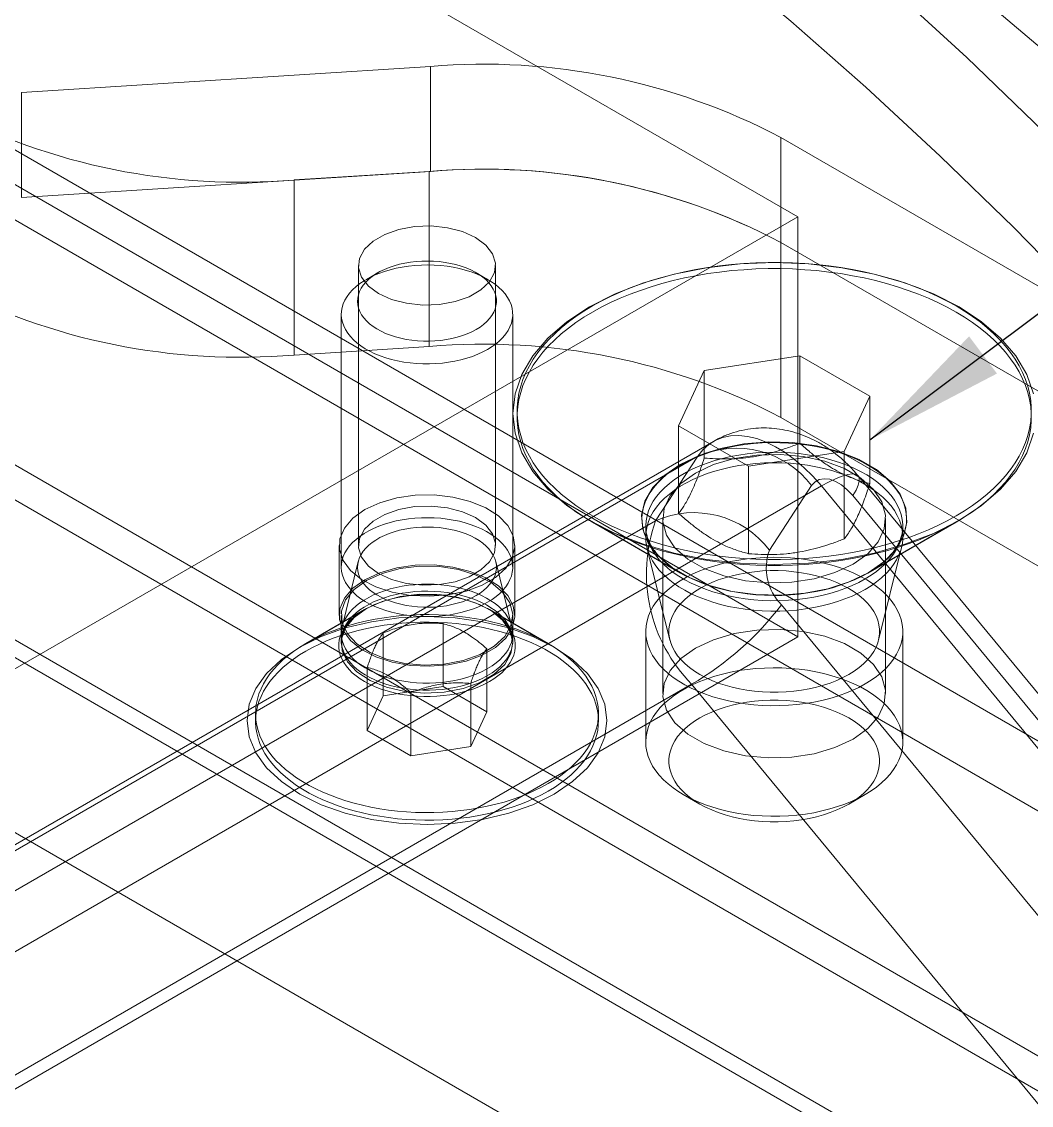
# Model space of a CAD drawing. Header units: millimetres. Extents: x 15 to 415, y 5 to 292.
# Drawn here: x 139.6 to 163.17, y 117.71 to 142.99 of the extents above; entities that cross this region are included whole.
import ezdxf

# ---------------------------------------------------------------- set-up
doc = ezdxf.new("R2010")
doc.units = ezdxf.units.MM
doc.dimstyles.new('SLDDIMSTYLE0', dxfattribs={"dimtxt": 0.18, "dimasz": 3.302, "dimexe": 0, "dimexo": 0.0625, "dimgap": 0, "dimtad": 0, "dimtih": 1, "dimtoh": 1, "dimdec": 0, "dimrnd": 1e-09, "dimzin": 0, "dimdsep": 46, "dimtxsty": 'Standard', "dimsah": 1, "dimcen": 0.09, "dimadec": 0, "dimazin": 0, "dimtfac": 3.302, "dimtdec": 0, "dimtofl": 0, "dimtmove": 0, "dimatfit": 3, "dimfxl": 1, "dimfrac": 2, "dimtolj": 1, "dimtzin": 0, "dimarcsym": 0})

msp = doc.modelspace()

# ---------------------------------------------------------------- linework, layer by layer
at = {"color": 7, "linetype": 'Continuous', "lineweight": 15}
for p, q in [((157.715, 138.434), (128.016, 155.578)), ((189.693, 110.983), (114.74, 154.253)), ((116.62, 153.168), (187.87, 112.036)), ((189.693, 109.35), (114.74, 152.62)), ((115.447, 146.497), (176.315, 111.359)), ((157.715, 128.635), (128.016, 145.78)), ((181.208, 107.717), (116.154, 145.272)), ((160.076, 116.241), (115.529, 141.958)), ((181.208, 104.451), (116.154, 142.006)), ((149.143, 141.942), (139.604, 141.33)), ((149.143, 141.942), (149.143, 139.492)), ((139.604, 138.88), (139.604, 141.33)), ((168.328, 133.93), (157.318, 140.286)), ((157.318, 137.836), (157.318, 140.286)), ((149.143, 139.492), (139.604, 138.88)), ((149.114, 139.494), (145.962, 139.292)), ((145.962, 135.209), (145.962, 139.292)), ((149.114, 139.494), (149.115, 139.49)), ((149.114, 135.411), (149.114, 139.494)), ((149.115, 135.407), (149.115, 139.49)), ((125.895, 120.064), (157.715, 138.434)), ((157.715, 138.434), (157.715, 128.635)), ((160.076, 112.159), (115.529, 137.875)), ((168.328, 131.481), (157.318, 137.836)), ((157.318, 133.754), (157.318, 137.836)), ((147.463, 137.297), (147.463, 130.765)), ((150.663, 130.765), (150.663, 137.297)), ((147.916, 137.128), (147.648, 136.973)), ((150.477, 136.973), (150.209, 137.128)), ((147.063, 136.157), (147.063, 130.261)), ((151.063, 130.261), (151.063, 136.157)), ((149.114, 135.411), (145.962, 135.209)), ((149.114, 135.411), (149.115, 135.407)), ((155.533, 134.847), (157.764, 135.192)), ((157.764, 135.192), (159.397, 134.249)), ((157.764, 133.151), (157.764, 135.192)), ((154.935, 133.559), (155.533, 134.847)), ((155.533, 132.806), (155.533, 134.847)), ((159.397, 134.249), (158.799, 132.962)), ((159.397, 132.208), (159.397, 134.249)), ((151.166, 133.904), (151.166, 133.761)), ((157.318, 133.754), (168.328, 127.398)), ((154.935, 131.518), (154.935, 133.559)), ((156.568, 132.617), (154.935, 133.559)), ((155.745, 133.193), (132.127, 119.559)), ((155.385, 132.847), (131.767, 119.213)), ((155.385, 132.847), (154.398, 131.34)), ((158.799, 132.962), (156.568, 132.617)), ((158.799, 130.92), (158.799, 132.962)), ((156.568, 130.575), (156.568, 132.617)), ((170.41, 118.727), (159.127, 132.388)), ((158.265, 132.154), (134.647, 118.52)), ((157.052, 130.656), (158.039, 132.162)), ((169.548, 118.492), (158.265, 132.154)), ((158.999, 131.931), (170.282, 118.27)), ((154.398, 131.34), (130.781, 117.706)), ((152.852, 131.353), (154.974, 130.128)), ((152.923, 131.312), (154.982, 130.123)), ((154.166, 131.21), (154.166, 130.965)), ((154.566, 131.393), (154.566, 127.31)), ((159.35, 130.123), (161.409, 131.312)), ((159.358, 130.128), (161.48, 131.353)), ((159.766, 127.31), (159.766, 131.393)), ((160.166, 130.965), (160.166, 131.21)), ((147.013, 130.765), (147.013, 129.132)), ((151.113, 129.132), (151.113, 130.765)), ((154.196, 130.719), (154.732, 128.559)), ((159.6, 128.559), (160.136, 130.719)), ((147.458, 130.393), (147.083, 128.872)), ((151.043, 128.872), (150.668, 130.393)), ((147.648, 129.295), (146.093, 128.396)), ((147.607, 129.271), (146.234, 128.478)), ((152.033, 128.396), (150.477, 129.295)), ((151.892, 128.478), (150.519, 129.271)), ((168.615, 115.724), (157.332, 129.385)), ((147.063, 129.132), (147.063, 128.478)), ((149.437, 128.943), (149.437, 127.473)), ((151.063, 128.478), (151.063, 129.132)), ((147.063, 128.709), (147.063, 128.546)), ((148.042, 128.727), (148.042, 127.257)), ((151.063, 128.546), (151.063, 128.709)), ((154.166, 128.76), (154.166, 126.181)), ((160.166, 126.181), (160.166, 128.76)), ((125.895, 110.266), (157.715, 128.635)), ((150.457, 128.353), (150.457, 126.884)), ((147.669, 127.922), (147.669, 126.452)), ((155.238, 127.53), (131.62, 113.896)), ((149.437, 127.473), (148.042, 127.257)), ((150.457, 126.884), (149.437, 127.473)), ((150.084, 127.549), (150.084, 126.079)), ((155.238, 127.53), (166.521, 113.868)), ((148.042, 127.257), (147.669, 126.452)), ((148.689, 127.333), (148.689, 125.863)), ((145.063, 126.845), (145.063, 126.668)), ((150.084, 126.079), (150.457, 126.884)), ((153.063, 126.668), (153.063, 126.845)), ((147.669, 126.452), (148.689, 125.863)), ((148.689, 125.863), (150.084, 126.079)), ((155.044, 124.956), (155.427, 124.735)), ((158.905, 124.735), (159.288, 124.956))]:
    msp.add_line(p, q, dxfattribs=at)
at = {"color": 7, "linetype": 'Continuous', "lineweight": 15, "flags": 128}
for points in [[(163.45, 140.424), (161.662, 142.146), (159.854, 143.806), (158.027, 145.401), (156.185, 146.93), (154.33, 148.389), (152.463, 149.777), (150.589, 151.093), (148.708, 152.335), (146.824, 153.501), (144.938, 154.589), (143.054, 155.599), (141.173, 156.529), (139.298, 157.377), (137.432, 158.143), (135.577, 158.826), (133.735, 159.425), (131.908, 159.939), (130.1, 160.367), (128.312, 160.709), (126.546, 160.964), (124.805, 161.132)], [(164.447, 136.457), (162.754, 138.183), (161.04, 139.85), (159.304, 141.456), (157.551, 142.999), (155.782, 144.476), (154, 145.886), (152.207, 147.227), (150.406, 148.496), (148.598, 149.693), (146.787, 150.815), (144.975, 151.861), (143.164, 152.83), (141.356, 153.72), (139.555, 154.531), (137.762, 155.26), (135.98, 155.908), (134.211, 156.473), (132.458, 156.955), (130.722, 157.352), (129.008, 157.665), (127.315, 157.892), (125.648, 158.034)], [(125.181, 155.901), (126.621, 156.222), (128.097, 156.459), (129.608, 156.611), (131.152, 156.677), (132.726, 156.657), (134.328, 156.551), (135.956, 156.36), (137.607, 156.084), (139.279, 155.722), (140.97, 155.277), (142.677, 154.747), (144.398, 154.135), (146.13, 153.441), (147.871, 152.665), (149.618, 151.81), (151.369, 150.876), (153.121, 149.864), (154.872, 148.777), (156.619, 147.615), (158.36, 146.381), (160.092, 145.075), (161.812, 143.701), (163.52, 142.259)], [(147.932, 136.644), (147.694, 136.819), (147.535, 137.022), (147.466, 137.241), (147.489, 137.464), (147.604, 137.676), (147.803, 137.867), (148.076, 138.024), (148.406, 138.139), (148.775, 138.206), (149.16, 138.219), (149.539, 138.179), (149.891, 138.087), (150.194, 137.95), (150.432, 137.775), (150.59, 137.572), (150.66, 137.353), (150.637, 137.131), (150.522, 136.918), (150.322, 136.727), (150.05, 136.57), (149.72, 136.455), (149.351, 136.389), (148.966, 136.375), (148.587, 136.415), (148.235, 136.507), (147.932, 136.644)], [(150.477, 135.341), (150.366, 135.281), (150.248, 135.227), (150.122, 135.178), (149.991, 135.134), (149.854, 135.097), (149.713, 135.065), (149.568, 135.04), (149.421, 135.021), (149.271, 135.009), (149.12, 135.003), (148.968, 135.004), (148.818, 135.011), (148.668, 135.025), (148.521, 135.046), (148.377, 135.073), (148.237, 135.106), (148.101, 135.145), (147.972, 135.19), (147.848, 135.24), (147.731, 135.296), (147.622, 135.356), (147.521, 135.421), (147.429, 135.491), (147.347, 135.564), (147.274, 135.641), (147.212, 135.72), (147.16, 135.802), (147.119, 135.887), (147.089, 135.972), (147.07, 136.059), (147.063, 136.146), (147.067, 136.234), (147.083, 136.32), (147.11, 136.406), (147.148, 136.491), (147.198, 136.574), (147.257, 136.654), (147.328, 136.731), (147.408, 136.805), (147.498, 136.876), (147.596, 136.942), (147.703, 137.004), (147.818, 137.061), (147.94, 137.113), (148.068, 137.159), (148.202, 137.199), (148.341, 137.234), (148.485, 137.262), (148.631, 137.284), (148.78, 137.3), (148.931, 137.309), (149.082, 137.312), (149.233, 137.308), (149.383, 137.297), (149.532, 137.28), (149.677, 137.256), (149.82, 137.226), (149.957, 137.19), (150.09, 137.148), (150.217, 137.1), (150.337, 137.047), (150.45, 136.989), (150.555, 136.926), (150.652, 136.859), (150.739, 136.787), (150.817, 136.712), (150.884, 136.634), (150.942, 136.553), (150.988, 136.47), (151.024, 136.385), (151.048, 136.299), (151.061, 136.212), (151.062, 136.124), (151.052, 136.037), (151.031, 135.951), (150.998, 135.865), (150.954, 135.782), (150.9, 135.7), (150.835, 135.621), (150.759, 135.545), (150.674, 135.473), (150.58, 135.405), (150.477, 135.341)], [(150.209, 135.805), (150.109, 135.752), (150.002, 135.704), (149.888, 135.661), (149.768, 135.624), (149.644, 135.593), (149.515, 135.568), (149.383, 135.549), (149.249, 135.537), (149.114, 135.531), (148.978, 135.532), (148.843, 135.539), (148.709, 135.553), (148.578, 135.573), (148.45, 135.6), (148.327, 135.633), (148.209, 135.671), (148.096, 135.715), (147.991, 135.764), (147.893, 135.819), (147.803, 135.878), (147.722, 135.94), (147.651, 136.007), (147.589, 136.077), (147.538, 136.149), (147.497, 136.224), (147.467, 136.301), (147.449, 136.378), (147.442, 136.457), (147.446, 136.535), (147.462, 136.613), (147.489, 136.69), (147.526, 136.765), (147.575, 136.838), (147.634, 136.909), (147.703, 136.976), (147.782, 137.04), (147.87, 137.1), (147.966, 137.155), (148.069, 137.206), (148.18, 137.251), (148.297, 137.291), (148.419, 137.325), (148.546, 137.353), (148.676, 137.375), (148.809, 137.391), (148.944, 137.4), (149.08, 137.402), (149.215, 137.398), (149.35, 137.388), (149.483, 137.37), (149.612, 137.347), (149.738, 137.317), (149.859, 137.282), (149.974, 137.241), (150.083, 137.194), (150.185, 137.142), (150.279, 137.085), (150.364, 137.024), (150.441, 136.96), (150.507, 136.891), (150.564, 136.82), (150.61, 136.746), (150.645, 136.671), (150.669, 136.593), (150.682, 136.515), (150.683, 136.437), (150.673, 136.359), (150.652, 136.282), (150.62, 136.205), (150.576, 136.131), (150.522, 136.059), (150.458, 135.99), (150.384, 135.924), (150.301, 135.862), (150.209, 135.805)], [(161.409, 131.455), (161.606, 131.574), (161.793, 131.699), (161.969, 131.829), (162.135, 131.963), (162.289, 132.102), (162.432, 132.244), (162.563, 132.391), (162.682, 132.541), (162.788, 132.694), (162.881, 132.85), (162.962, 133.008), (163.029, 133.168), (163.083, 133.33), (163.124, 133.493), (163.151, 133.657), (163.164, 133.822), (163.164, 133.987), (163.151, 134.151), (163.124, 134.316), (163.083, 134.479), (163.029, 134.641), (162.962, 134.801), (162.881, 134.959), (162.788, 135.115), (162.682, 135.268), (162.563, 135.418), (162.432, 135.564), (162.289, 135.707), (162.135, 135.846), (161.969, 135.98), (161.793, 136.11), (161.606, 136.234), (161.409, 136.354), (161.202, 136.467), (160.986, 136.575), (160.762, 136.677), (160.529, 136.773), (160.289, 136.862), (160.042, 136.944), (159.788, 137.02), (159.528, 137.088), (159.263, 137.15), (158.993, 137.204), (158.719, 137.25), (158.441, 137.289), (158.161, 137.32), (157.878, 137.344), (157.594, 137.359), (157.309, 137.367), (157.023, 137.367), (156.738, 137.359), (156.454, 137.344), (156.171, 137.32), (155.891, 137.289), (155.613, 137.25), (155.339, 137.204), (155.069, 137.15), (154.804, 137.088), (154.544, 137.02), (154.291, 136.944), (154.043, 136.862), (153.803, 136.773), (153.57, 136.677), (153.346, 136.575), (153.13, 136.467), (152.923, 136.354), (152.726, 136.234), (152.539, 136.11), (152.363, 135.98), (152.197, 135.846), (152.043, 135.707), (151.9, 135.564), (151.769, 135.418), (151.651, 135.268), (151.544, 135.115), (151.451, 134.959), (151.371, 134.801), (151.303, 134.641), (151.249, 134.479), (151.209, 134.316), (151.181, 134.151), (151.168, 133.987), (151.168, 133.822), (151.181, 133.657), (151.209, 133.493), (151.249, 133.33), (151.303, 133.168), (151.371, 133.008), (151.451, 132.85), (151.544, 132.694), (151.651, 132.541), (151.769, 132.391), (151.9, 132.244), (152.043, 132.102), (152.197, 131.963), (152.363, 131.829), (152.539, 131.699), (152.726, 131.574), (152.923, 131.455), (153.13, 131.341), (153.346, 131.233), (153.57, 131.131), (153.803, 131.036), (154.043, 130.947), (154.291, 130.864), (154.544, 130.789), (154.804, 130.72), (155.069, 130.659), (155.339, 130.605), (155.613, 130.559), (155.891, 130.52), (156.171, 130.489), (156.454, 130.465), (156.738, 130.449), (157.023, 130.442), (157.309, 130.442), (157.594, 130.449), (157.878, 130.465), (158.161, 130.489), (158.441, 130.52), (158.719, 130.559), (158.993, 130.605), (159.263, 130.659), (159.528, 130.72), (159.788, 130.789), (160.042, 130.864), (160.289, 130.947), (160.529, 131.036), (160.762, 131.131), (160.986, 131.233), (161.202, 131.341), (161.409, 131.455)], [(152.853, 136.333), (153.453, 136.636), (154.116, 136.892), (154.832, 137.096), (155.587, 137.244), (156.37, 137.334), (157.166, 137.364), (157.962, 137.334), (158.745, 137.244), (159.5, 137.096), (160.216, 136.892), (160.88, 136.636), (161.479, 136.333), (162.006, 135.986), (162.449, 135.603), (162.802, 135.19), (163.058, 134.754), (163.214, 134.302)], [(161.409, 131.312), (161.606, 131.431), (161.793, 131.555), (161.969, 131.685), (162.135, 131.819), (162.289, 131.958), (162.432, 132.101), (162.563, 132.247), (162.682, 132.397), (162.788, 132.55), (162.881, 132.706), (162.962, 132.864), (163.029, 133.025), (163.083, 133.186), (163.124, 133.35), (163.151, 133.514), (163.164, 133.678), (163.164, 133.843), (163.151, 134.008), (163.124, 134.172), (163.083, 134.335), (163.029, 134.497), (162.962, 134.657), (162.881, 134.815), (162.788, 134.971), (162.682, 135.124), (162.563, 135.274), (162.432, 135.421), (162.289, 135.564), (162.135, 135.702), (161.969, 135.837), (161.793, 135.966), (161.606, 136.091), (161.409, 136.21), (161.202, 136.324), (160.986, 136.432), (160.762, 136.534), (160.529, 136.629), (160.289, 136.718), (160.042, 136.801), (159.788, 136.876), (159.528, 136.945), (159.263, 137.006), (158.993, 137.06), (158.719, 137.107), (158.441, 137.145), (158.161, 137.177), (157.878, 137.2), (157.594, 137.216), (157.309, 137.224), (157.023, 137.224), (156.738, 137.216), (156.454, 137.2), (156.171, 137.177), (155.891, 137.145), (155.613, 137.107), (155.339, 137.06), (155.069, 137.006), (154.804, 136.945), (154.544, 136.876), (154.291, 136.801), (154.043, 136.718), (153.803, 136.629), (153.57, 136.534), (153.346, 136.432), (153.13, 136.324), (152.923, 136.21), (152.726, 136.091), (152.539, 135.966), (152.363, 135.837), (152.197, 135.702), (152.043, 135.564), (151.9, 135.421), (151.769, 135.274), (151.651, 135.124), (151.544, 134.971), (151.451, 134.815), (151.371, 134.657), (151.303, 134.497), (151.249, 134.335), (151.209, 134.172), (151.181, 134.008), (151.168, 133.843), (151.168, 133.678), (151.181, 133.514), (151.209, 133.35), (151.249, 133.186), (151.303, 133.025), (151.371, 132.864), (151.451, 132.706), (151.544, 132.55), (151.651, 132.397), (151.769, 132.247), (151.9, 132.101), (152.043, 131.958), (152.197, 131.819), (152.363, 131.685), (152.539, 131.555), (152.726, 131.431), (152.923, 131.312), (153.13, 131.198), (153.346, 131.09), (153.57, 130.988), (153.803, 130.892), (154.043, 130.803), (154.291, 130.721), (154.544, 130.645), (154.804, 130.577), (155.069, 130.515), (155.339, 130.462), (155.613, 130.415), (155.891, 130.376), (156.171, 130.345), (156.454, 130.322), (156.738, 130.306), (157.023, 130.298), (157.309, 130.298), (157.594, 130.306), (157.878, 130.322), (158.161, 130.345), (158.441, 130.376), (158.719, 130.415), (158.993, 130.462), (159.263, 130.515), (159.528, 130.577), (159.788, 130.645), (160.042, 130.721), (160.289, 130.803), (160.529, 130.892), (160.762, 130.988), (160.986, 131.09), (161.202, 131.198), (161.409, 131.312)], [(163.214, 133.383), (163.058, 132.931), (162.802, 132.495), (162.449, 132.082), (162.006, 131.699), (161.479, 131.352), (160.88, 131.049), (160.216, 130.793), (159.5, 130.589), (158.745, 130.441), (157.962, 130.351), (157.166, 130.321), (156.37, 130.351), (155.587, 130.441), (154.832, 130.589), (154.116, 130.793), (153.453, 131.049), (152.853, 131.352), (152.327, 131.699), (151.883, 132.082), (151.53, 132.495), (151.274, 132.931), (151.118, 133.383), (151.066, 133.842), (151.118, 134.302), (151.274, 134.754), (151.53, 135.19), (151.883, 135.603), (152.327, 135.986), (152.853, 136.333)], [(158.265, 132.154), (158.065, 132.381), (157.856, 132.588), (157.64, 132.773), (157.42, 132.935), (157.198, 133.071), (156.977, 133.18), (156.758, 133.26), (156.545, 133.312), (156.34, 133.333), (156.144, 133.325), (155.96, 133.286), (155.791, 133.219), (155.637, 133.122), (155.502, 132.998), (155.385, 132.847)], [(154.974, 132.658), (154.609, 132.404), (154.33, 132.116), (154.148, 131.803), (154.069, 131.475), (154.096, 131.146), (154.227, 130.824), (154.458, 130.522), (154.781, 130.25), (155.186, 130.016), (155.658, 129.829), (156.181, 129.696), (156.738, 129.62), (157.309, 129.605), (157.876, 129.651), (158.418, 129.756), (158.918, 129.916), (159.358, 130.127), (159.724, 130.381), (160.002, 130.67), (160.184, 130.983), (160.263, 131.31), (160.236, 131.64), (160.105, 131.962), (159.874, 132.264), (159.551, 132.536), (159.147, 132.77), (158.675, 132.956), (158.151, 133.09), (157.594, 133.165), (157.023, 133.181), (156.456, 133.135), (155.914, 133.03), (155.414, 132.869), (154.974, 132.658)], [(159.35, 130.122), (159.489, 130.209), (159.618, 130.3), (159.737, 130.396), (159.844, 130.496), (159.94, 130.6), (160.024, 130.708), (160.095, 130.818), (160.153, 130.931), (160.198, 131.046), (160.23, 131.162), (160.249, 131.28), (160.254, 131.398), (160.245, 131.515), (160.224, 131.633), (160.188, 131.749), (160.14, 131.863), (160.078, 131.976), (160.004, 132.085), (159.917, 132.192), (159.819, 132.295), (159.708, 132.395), (159.587, 132.489), (159.455, 132.579), (159.313, 132.664), (159.162, 132.743), (159.002, 132.816), (158.834, 132.883), (158.658, 132.944), (158.476, 132.997), (158.289, 133.044), (158.096, 133.083), (157.899, 133.115), (157.699, 133.139), (157.497, 133.155), (157.294, 133.164), (157.09, 133.165), (156.886, 133.158), (156.683, 133.144), (156.483, 133.121), (156.285, 133.091), (156.091, 133.054), (155.902, 133.009), (155.719, 132.958), (155.542, 132.899), (155.372, 132.834), (155.21, 132.762), (155.056, 132.684), (154.912, 132.601), (154.777, 132.512), (154.653, 132.419), (154.54, 132.321), (154.438, 132.218), (154.349, 132.112), (154.271, 132.003), (154.207, 131.892), (154.155, 131.778), (154.116, 131.662), (154.091, 131.545), (154.079, 131.427), (154.081, 131.309), (154.096, 131.192), (154.125, 131.075), (154.167, 130.96), (154.222, 130.846), (154.289, 130.735), (154.37, 130.627), (154.463, 130.522), (154.567, 130.42), (154.683, 130.323), (154.81, 130.231), (154.947, 130.143), (155.094, 130.062), (155.249, 129.985), (155.414, 129.915), (155.585, 129.852), (155.764, 129.795), (155.949, 129.745), (156.139, 129.702), (156.334, 129.666), (156.532, 129.638), (156.734, 129.618), (156.937, 129.605), (157.141, 129.6), (157.345, 129.603), (157.548, 129.614), (157.75, 129.632), (157.949, 129.659), (158.145, 129.692), (158.336, 129.733), (158.522, 129.781), (158.703, 129.837), (158.876, 129.899), (159.042, 129.967), (159.2, 130.042), (159.35, 130.122)], [(159.287, 129.985), (159.426, 130.071), (159.554, 130.161), (159.671, 130.257), (159.777, 130.356), (159.871, 130.46), (159.952, 130.567), (160.021, 130.677), (160.077, 130.79), (160.119, 130.904), (160.148, 131.02), (160.163, 131.137), (160.165, 131.254), (160.153, 131.37), (160.128, 131.486), (160.088, 131.601), (160.036, 131.714), (159.97, 131.825), (159.892, 131.933), (159.801, 132.037), (159.699, 132.138), (159.584, 132.235), (159.459, 132.327), (159.323, 132.413), (159.177, 132.495), (159.022, 132.57), (158.859, 132.639), (158.688, 132.702), (158.51, 132.758), (158.326, 132.807), (158.136, 132.848), (157.943, 132.883), (157.745, 132.909), (157.545, 132.928), (157.343, 132.939), (157.141, 132.942), (156.938, 132.937), (156.737, 132.924), (156.537, 132.903), (156.341, 132.875), (156.148, 132.839), (155.96, 132.795), (155.777, 132.745), (155.601, 132.687), (155.432, 132.623), (155.27, 132.552), (155.118, 132.475), (154.974, 132.392), (154.841, 132.304), (154.718, 132.211), (154.607, 132.113), (154.507, 132.012), (154.419, 131.906), (154.344, 131.797), (154.282, 131.686), (154.233, 131.573), (154.197, 131.458), (154.175, 131.341), (154.166, 131.224), (154.171, 131.107), (154.19, 130.991), (154.222, 130.875), (154.268, 130.761), (154.327, 130.65), (154.399, 130.54), (154.484, 130.434), (154.581, 130.331), (154.689, 130.232), (154.809, 130.138), (154.94, 130.049), (155.081, 129.965), (155.231, 129.886), (155.39, 129.814), (155.558, 129.748), (155.732, 129.688), (155.914, 129.636), (156.1, 129.591), (156.292, 129.553), (156.488, 129.523), (156.687, 129.5), (156.888, 129.485), (157.09, 129.478), (157.293, 129.479), (157.495, 129.488), (157.695, 129.505), (157.893, 129.53), (158.088, 129.562), (158.279, 129.601), (158.464, 129.648), (158.644, 129.703), (158.817, 129.764), (158.982, 129.831), (159.139, 129.905), (159.287, 129.985)], [(155.328, 132.454), (154.986, 132.21), (154.739, 131.931), (154.598, 131.628), (154.57, 131.314), (154.655, 131.004), (154.849, 130.711), (155.146, 130.448), (155.53, 130.226), (155.986, 130.055), (156.493, 129.943), (157.03, 129.894), (157.573, 129.91), (158.098, 129.992), (158.582, 130.134), (159.005, 130.332), (159.347, 130.575), (159.593, 130.855), (159.734, 131.158), (159.763, 131.471), (159.677, 131.781), (159.483, 132.074), (159.187, 132.337), (158.802, 132.559), (158.346, 132.73), (157.839, 132.843), (157.302, 132.892), (156.759, 132.875), (156.234, 132.794), (155.75, 132.652), (155.328, 132.454)], [(159.287, 129.74), (159.426, 129.826), (159.554, 129.916), (159.671, 130.012), (159.777, 130.112), (159.871, 130.215), (159.952, 130.322), (160.021, 130.432), (160.077, 130.545), (160.119, 130.659), (160.148, 130.775), (160.163, 130.892), (160.165, 131.009), (160.153, 131.125), (160.128, 131.241), (160.088, 131.356), (160.036, 131.469), (159.97, 131.58), (159.892, 131.688), (159.801, 131.792), (159.699, 131.893), (159.584, 131.99), (159.459, 132.082), (159.323, 132.169), (159.177, 132.25), (159.022, 132.325), (158.859, 132.395), (158.688, 132.457), (158.51, 132.513), (158.326, 132.562), (158.136, 132.604), (157.943, 132.638), (157.745, 132.664), (157.545, 132.683), (157.343, 132.694), (157.141, 132.697), (156.938, 132.692), (156.737, 132.679), (156.537, 132.658), (156.341, 132.63), (156.148, 132.594), (155.96, 132.55), (155.777, 132.5), (155.601, 132.442), (155.432, 132.378), (155.27, 132.307), (155.118, 132.23), (154.974, 132.147), (154.841, 132.059), (154.718, 131.966), (154.607, 131.868), (154.507, 131.767), (154.419, 131.661), (154.344, 131.553), (154.282, 131.441), (154.233, 131.328), (154.197, 131.213), (154.175, 131.096), (154.166, 130.979), (154.171, 130.862), (154.19, 130.746), (154.222, 130.63), (154.268, 130.517), (154.327, 130.405), (154.399, 130.295), (154.484, 130.189), (154.581, 130.086), (154.689, 129.987), (154.809, 129.893), (154.94, 129.804), (155.081, 129.72), (155.231, 129.641), (155.39, 129.569), (155.558, 129.503), (155.732, 129.443), (155.914, 129.391), (156.1, 129.346), (156.292, 129.308), (156.488, 129.278), (156.687, 129.255), (156.888, 129.24), (157.09, 129.233), (157.293, 129.234), (157.495, 129.243), (157.695, 129.26), (157.893, 129.285), (158.088, 129.317), (158.279, 129.356), (158.464, 129.404), (158.644, 129.458), (158.817, 129.519), (158.982, 129.586), (159.139, 129.66), (159.287, 129.74)], [(158.039, 132.162), (158.117, 132.249), (158.216, 132.304), (158.332, 132.324), (158.461, 132.31), (158.597, 132.261), (158.736, 132.179), (158.871, 132.068), (158.999, 131.931)], [(158.999, 131.931), (159.075, 132.06), (159.127, 132.172), (159.151, 132.267), (159.149, 132.341), (159.121, 132.395), (159.066, 132.427), (158.985, 132.436), (158.881, 132.423), (158.754, 132.387), (158.608, 132.33), (158.444, 132.252), (158.265, 132.154)], [(147.613, 131.602), (147.336, 131.402), (147.139, 131.173), (147.032, 130.924), (147.02, 130.669), (147.103, 130.417), (147.278, 130.182), (147.537, 129.974), (147.867, 129.804), (148.253, 129.678), (148.677, 129.602), (149.118, 129.582), (149.558, 129.616), (149.974, 129.704), (150.347, 129.842), (150.661, 130.023), (150.899, 130.239), (151.052, 130.479), (151.112, 130.733), (151.076, 130.988), (150.946, 131.232), (150.728, 131.455), (150.432, 131.646), (150.072, 131.795), (149.665, 131.896), (149.229, 131.944), (148.786, 131.937), (148.356, 131.876), (147.959, 131.762), (147.613, 131.602)], [(147.932, 130.112), (147.694, 130.287), (147.535, 130.49), (147.466, 130.709), (147.489, 130.931), (147.604, 131.144), (147.803, 131.334), (148.076, 131.492), (148.406, 131.607), (148.775, 131.673), (149.16, 131.687), (149.539, 131.647), (149.891, 131.555), (150.194, 131.418), (150.432, 131.243), (150.59, 131.039), (150.66, 130.82), (150.637, 130.598), (150.522, 130.386), (150.322, 130.195), (150.05, 130.038), (149.72, 129.922), (149.351, 129.856), (148.966, 129.843), (148.587, 129.883), (148.235, 129.974), (147.932, 130.112)], [(150.477, 129.444), (150.366, 129.385), (150.248, 129.331), (150.122, 129.282), (149.991, 129.238), (149.854, 129.2), (149.713, 129.169), (149.568, 129.144), (149.421, 129.125), (149.271, 129.112), (149.12, 129.107), (148.968, 129.107), (148.818, 129.115), (148.668, 129.129), (148.521, 129.149), (148.377, 129.176), (148.237, 129.209), (148.101, 129.248), (147.972, 129.293), (147.848, 129.344), (147.731, 129.399), (147.622, 129.46), (147.521, 129.525), (147.429, 129.595), (147.347, 129.668), (147.274, 129.744), (147.212, 129.824), (147.16, 129.906), (147.119, 129.99), (147.089, 130.076), (147.07, 130.163), (147.063, 130.25), (147.067, 130.337), (147.083, 130.424), (147.11, 130.51), (147.148, 130.595), (147.198, 130.677), (147.257, 130.758), (147.328, 130.835), (147.408, 130.909), (147.498, 130.979), (147.596, 131.046), (147.703, 131.107), (147.818, 131.164), (147.94, 131.216), (148.068, 131.262), (148.202, 131.303), (148.341, 131.338), (148.485, 131.366), (148.631, 131.388), (148.78, 131.404), (148.931, 131.413), (149.082, 131.415), (149.233, 131.411), (149.383, 131.4), (149.532, 131.383), (149.677, 131.36), (149.82, 131.33), (149.957, 131.293), (150.09, 131.251), (150.217, 131.204), (150.337, 131.151), (150.45, 131.092), (150.555, 131.03), (150.652, 130.962), (150.739, 130.891), (150.817, 130.816), (150.884, 130.738), (150.942, 130.657), (150.988, 130.574), (151.024, 130.489), (151.048, 130.402), (151.061, 130.315), (151.062, 130.228), (151.052, 130.141), (151.031, 130.054), (150.998, 129.969), (150.954, 129.885), (150.9, 129.804), (150.835, 129.725), (150.759, 129.649), (150.674, 129.577), (150.58, 129.508), (150.477, 129.444)], [(150.209, 129.599), (150.109, 129.546), (150.002, 129.498), (149.888, 129.455), (149.768, 129.418), (149.644, 129.387), (149.515, 129.362), (149.383, 129.343), (149.249, 129.331), (149.114, 129.325), (148.978, 129.326), (148.843, 129.334), (148.709, 129.347), (148.578, 129.368), (148.45, 129.394), (148.327, 129.427), (148.209, 129.465), (148.096, 129.509), (147.991, 129.559), (147.893, 129.613), (147.803, 129.672), (147.722, 129.735), (147.651, 129.801), (147.589, 129.871), (147.538, 129.944), (147.497, 130.019), (147.467, 130.095), (147.449, 130.173), (147.442, 130.251), (147.446, 130.329), (147.462, 130.407), (147.489, 130.484), (147.526, 130.559), (147.575, 130.632), (147.634, 130.703), (147.703, 130.77), (147.782, 130.834), (147.87, 130.894), (147.966, 130.95), (148.069, 131), (148.18, 131.046), (148.297, 131.086), (148.419, 131.12), (148.546, 131.148), (148.676, 131.17), (148.809, 131.185), (148.944, 131.194), (149.08, 131.197), (149.215, 131.192), (149.35, 131.182), (149.483, 131.165), (149.612, 131.141), (149.738, 131.112), (149.859, 131.076), (149.974, 131.035), (150.083, 130.988), (150.185, 130.936), (150.279, 130.88), (150.364, 130.819), (150.441, 130.754), (150.507, 130.686), (150.564, 130.614), (150.61, 130.541), (150.645, 130.465), (150.669, 130.388), (150.682, 130.31), (150.683, 130.231), (150.673, 130.153), (150.652, 130.076), (150.62, 130), (150.576, 129.925), (150.522, 129.853), (150.458, 129.784), (150.384, 129.719), (150.301, 129.657), (150.209, 129.599)], [(159.287, 127.535), (159.426, 127.621), (159.554, 127.712), (159.671, 127.807), (159.777, 127.907), (159.871, 128.011), (159.952, 128.118), (160.021, 128.228), (160.077, 128.34), (160.119, 128.455), (160.148, 128.57), (160.163, 128.687), (160.165, 128.804), (160.153, 128.921), (160.128, 129.037), (160.088, 129.152), (160.036, 129.265), (159.97, 129.375), (159.892, 129.483), (159.801, 129.588), (159.699, 129.689), (159.584, 129.785), (159.459, 129.877), (159.323, 129.964), (159.177, 130.045), (159.022, 130.121), (158.859, 130.19), (158.688, 130.253), (158.51, 130.308), (158.326, 130.357), (158.136, 130.399), (157.943, 130.433), (157.745, 130.459), (157.545, 130.478), (157.343, 130.489), (157.141, 130.492), (156.938, 130.487), (156.737, 130.474), (156.537, 130.454), (156.341, 130.425), (156.148, 130.389), (155.96, 130.346), (155.777, 130.295), (155.601, 130.238), (155.432, 130.173), (155.27, 130.102), (155.118, 130.025), (154.974, 129.943), (154.841, 129.855), (154.718, 129.761), (154.607, 129.664), (154.507, 129.562), (154.419, 129.456), (154.344, 129.348), (154.282, 129.237), (154.233, 129.123), (154.197, 129.008), (154.175, 128.892), (154.166, 128.775), (154.171, 128.658), (154.19, 128.541), (154.222, 128.426), (154.268, 128.312), (154.327, 128.2), (154.399, 128.091), (154.484, 127.984), (154.581, 127.882), (154.689, 127.783), (154.809, 127.688), (154.94, 127.599), (155.081, 127.515), (155.231, 127.437), (155.39, 127.364), (155.558, 127.298), (155.732, 127.239), (155.914, 127.186), (156.1, 127.141), (156.292, 127.103), (156.488, 127.073), (156.687, 127.05), (156.888, 127.036), (157.09, 127.029), (157.293, 127.03), (157.495, 127.039), (157.695, 127.055), (157.893, 127.08), (158.088, 127.112), (158.279, 127.152), (158.464, 127.199), (158.644, 127.253), (158.817, 127.314), (158.982, 127.382), (159.139, 127.456), (159.287, 127.535)], [(147.613, 129.968), (147.336, 129.769), (147.139, 129.54), (147.032, 129.291), (147.02, 129.036), (147.103, 128.784), (147.278, 128.549), (147.537, 128.341), (147.867, 128.17), (148.253, 128.045), (148.677, 127.969), (149.118, 127.949), (149.558, 127.983), (149.974, 128.071), (150.347, 128.209), (150.661, 128.39), (150.899, 128.606), (151.052, 128.846), (151.112, 129.1), (151.076, 129.355), (150.946, 129.599), (150.728, 129.822), (150.432, 130.013), (150.072, 130.162), (149.665, 130.263), (149.229, 130.311), (148.786, 130.304), (148.356, 130.242), (147.959, 130.129), (147.613, 129.968)], [(147.649, 129.948), (148.013, 130.114), (148.434, 130.228), (148.889, 130.282), (149.353, 130.274), (149.801, 130.205), (150.21, 130.077), (150.557, 129.899), (150.823, 129.68), (150.995, 129.43), (151.062, 129.165), (151.022, 128.898), (150.876, 128.644), (150.632, 128.416), (150.303, 128.226), (149.908, 128.085), (149.467, 128.001), (149.005, 127.978), (148.545, 128.016), (148.114, 128.115), (147.733, 128.269), (147.425, 128.469), (147.204, 128.705), (147.084, 128.964), (147.071, 129.232), (147.164, 129.495), (147.361, 129.738), (147.649, 129.948)], [(158.905, 127.756), (159.03, 127.834), (159.144, 127.917), (159.248, 128.005), (159.34, 128.097), (159.42, 128.192), (159.487, 128.291), (159.541, 128.393), (159.582, 128.496), (159.609, 128.601), (159.623, 128.707), (159.623, 128.813), (159.609, 128.919), (159.582, 129.024), (159.541, 129.127), (159.487, 129.229), (159.42, 129.328), (159.34, 129.423), (159.248, 129.515), (159.144, 129.603), (159.03, 129.686), (158.905, 129.764), (158.77, 129.836), (158.626, 129.902), (158.474, 129.962), (158.315, 130.015), (158.149, 130.061), (157.978, 130.1), (157.802, 130.131), (157.623, 130.155), (157.441, 130.171), (157.258, 130.179), (157.074, 130.179), (156.891, 130.171), (156.709, 130.155), (156.53, 130.131), (156.354, 130.1), (156.183, 130.061), (156.017, 130.015), (155.858, 129.962), (155.706, 129.902), (155.562, 129.836), (155.427, 129.764), (155.302, 129.686), (155.188, 129.603), (155.084, 129.515), (154.992, 129.423), (154.912, 129.328), (154.845, 129.229), (154.791, 129.127), (154.75, 129.024), (154.723, 128.919), (154.709, 128.813), (154.709, 128.707), (154.723, 128.601), (154.75, 128.496), (154.791, 128.393), (154.845, 128.291), (154.912, 128.192), (154.992, 128.097), (155.084, 128.005), (155.188, 127.917), (155.302, 127.834), (155.427, 127.756), (155.562, 127.684), (155.706, 127.618), (155.858, 127.558), (156.017, 127.505), (156.183, 127.459), (156.354, 127.42), (156.53, 127.389), (156.709, 127.365), (156.891, 127.35), (157.074, 127.342), (157.258, 127.342), (157.441, 127.35), (157.623, 127.365), (157.802, 127.389), (157.978, 127.42), (158.149, 127.459), (158.315, 127.505), (158.474, 127.558), (158.626, 127.618), (158.77, 127.684), (158.905, 127.756)], [(150.477, 127.893), (150.366, 127.834), (150.248, 127.779), (150.122, 127.73), (149.991, 127.687), (149.854, 127.649), (149.713, 127.618), (149.568, 127.592), (149.421, 127.573), (149.271, 127.561), (149.12, 127.555), (148.968, 127.556), (148.818, 127.563), (148.668, 127.577), (148.521, 127.598), (148.377, 127.625), (148.237, 127.658), (148.101, 127.697), (147.972, 127.742), (147.848, 127.792), (147.731, 127.848), (147.622, 127.909), (147.521, 127.974), (147.429, 128.043), (147.347, 128.116), (147.274, 128.193), (147.212, 128.273), (147.16, 128.355), (147.119, 128.439), (147.089, 128.524), (147.07, 128.611), (147.063, 128.698), (147.067, 128.786), (147.083, 128.873), (147.11, 128.959), (147.148, 129.043), (147.198, 129.126), (147.257, 129.206), (147.328, 129.283), (147.408, 129.358), (147.498, 129.428), (147.596, 129.494), (147.703, 129.556), (147.818, 129.613), (147.94, 129.665), (148.068, 129.711), (148.202, 129.752), (148.341, 129.786), (148.485, 129.815), (148.631, 129.837), (148.78, 129.852), (148.931, 129.861), (149.082, 129.864), (149.233, 129.86), (149.383, 129.849), (149.532, 129.832), (149.677, 129.808), (149.82, 129.778), (149.957, 129.742), (150.09, 129.7), (150.217, 129.652), (150.337, 129.599), (150.45, 129.541), (150.555, 129.478), (150.652, 129.411), (150.739, 129.339), (150.817, 129.264), (150.884, 129.186), (150.942, 129.105), (150.988, 129.022), (151.024, 128.937), (151.048, 128.851), (151.061, 128.764), (151.062, 128.677), (151.052, 128.589), (151.031, 128.503), (150.998, 128.418), (150.954, 128.334), (150.9, 128.252), (150.835, 128.174), (150.759, 128.098), (150.674, 128.025), (150.58, 127.957), (150.477, 127.893)], [(150.477, 127.73), (150.366, 127.67), (150.248, 127.616), (150.122, 127.567), (149.991, 127.523), (149.854, 127.486), (149.713, 127.454), (149.568, 127.429), (149.421, 127.41), (149.271, 127.398), (149.12, 127.392), (148.968, 127.393), (148.818, 127.4), (148.668, 127.414), (148.521, 127.435), (148.377, 127.462), (148.237, 127.495), (148.101, 127.534), (147.972, 127.579), (147.848, 127.629), (147.731, 127.685), (147.622, 127.745), (147.521, 127.81), (147.429, 127.88), (147.347, 127.953), (147.274, 128.03), (147.212, 128.109), (147.16, 128.191), (147.119, 128.275), (147.089, 128.361), (147.07, 128.448), (147.063, 128.535), (147.067, 128.622), (147.083, 128.709), (147.11, 128.795), (147.148, 128.88), (147.198, 128.963), (147.257, 129.043), (147.328, 129.12), (147.408, 129.194), (147.498, 129.265), (147.596, 129.331), (147.703, 129.393), (147.818, 129.45), (147.94, 129.501), (148.068, 129.548), (148.202, 129.588), (148.341, 129.623), (148.485, 129.651), (148.631, 129.673), (148.78, 129.689), (148.931, 129.698), (149.082, 129.701), (149.233, 129.696), (149.383, 129.686), (149.532, 129.668), (149.677, 129.645), (149.82, 129.615), (149.957, 129.579), (150.09, 129.537), (150.217, 129.489), (150.337, 129.436), (150.45, 129.378), (150.555, 129.315), (150.652, 129.247), (150.739, 129.176), (150.817, 129.101), (150.884, 129.023), (150.942, 128.942), (150.988, 128.859), (151.024, 128.774), (151.048, 128.688), (151.061, 128.601), (151.062, 128.513), (151.052, 128.426), (151.031, 128.34), (150.998, 128.254), (150.954, 128.171), (150.9, 128.089), (150.835, 128.01), (150.759, 127.934), (150.674, 127.862), (150.58, 127.794), (150.477, 127.73)], [(150.519, 127.59), (150.406, 127.53), (150.285, 127.474), (150.158, 127.424), (150.025, 127.38), (149.886, 127.341), (149.743, 127.309), (149.596, 127.283), (149.446, 127.263), (149.293, 127.25), (149.14, 127.243), (148.986, 127.243), (148.832, 127.25), (148.68, 127.263), (148.53, 127.283), (148.383, 127.309), (148.24, 127.341), (148.101, 127.38), (147.968, 127.424), (147.841, 127.474), (147.72, 127.53), (147.607, 127.59), (147.503, 127.655), (147.407, 127.725), (147.32, 127.798), (147.243, 127.875), (147.176, 127.955), (147.12, 128.038), (147.074, 128.123), (147.04, 128.21), (147.017, 128.298), (147.006, 128.386), (147.006, 128.475), (147.017, 128.564), (147.04, 128.651), (147.074, 128.738), (147.12, 128.823), (147.176, 128.906), (147.243, 128.986), (147.32, 129.063), (147.407, 129.136), (147.503, 129.206), (147.607, 129.271), (147.72, 129.331), (147.841, 129.387), (147.968, 129.437), (148.101, 129.481), (148.24, 129.52), (148.383, 129.552), (148.53, 129.578), (148.68, 129.598), (148.832, 129.611), (148.986, 129.618), (149.14, 129.618), (149.293, 129.611), (149.446, 129.598), (149.596, 129.578), (149.743, 129.552), (149.886, 129.52), (150.025, 129.481), (150.158, 129.437), (150.285, 129.387), (150.406, 129.331), (150.519, 129.271), (150.623, 129.206), (150.719, 129.136), (150.806, 129.063), (150.883, 128.986), (150.95, 128.906), (151.006, 128.823), (151.051, 128.738), (151.086, 128.651), (151.109, 128.564), (151.12, 128.475), (151.12, 128.386), (151.109, 128.298), (151.086, 128.21), (151.051, 128.123), (151.006, 128.038), (150.95, 127.955), (150.883, 127.875), (150.806, 127.798), (150.719, 127.725), (150.623, 127.655), (150.519, 127.59)], [(147.649, 129.295), (148.013, 129.461), (148.434, 129.574), (148.889, 129.629), (149.353, 129.621), (149.801, 129.551), (150.21, 129.424), (150.557, 129.246), (150.823, 129.026), (150.995, 128.777), (151.062, 128.512), (151.022, 128.245), (150.876, 127.99), (150.632, 127.762), (150.303, 127.573), (149.908, 127.432), (149.467, 127.348), (149.005, 127.324), (148.545, 127.363), (148.114, 127.462), (147.733, 127.616), (147.425, 127.816), (147.204, 128.052), (147.084, 128.311), (147.071, 128.579), (147.164, 128.842), (147.361, 129.085), (147.649, 129.295)], [(146.093, 128.396), (145.665, 128.107), (145.321, 127.783), (145.068, 127.431), (144.915, 127.061), (144.863, 126.682), (144.915, 126.303), (145.068, 125.933), (145.321, 125.581), (145.665, 125.257), (146.093, 124.968), (146.594, 124.72), (147.156, 124.522), (147.765, 124.376), (148.406, 124.287), (149.063, 124.257), (149.72, 124.287), (150.361, 124.376), (150.97, 124.522), (151.532, 124.72), (152.033, 124.968), (152.461, 125.257), (152.805, 125.581), (153.057, 125.933), (153.211, 126.303), (153.263, 126.682), (153.211, 127.061), (153.057, 127.431), (152.805, 127.783), (152.461, 128.107), (152.033, 128.396), (151.532, 128.644), (150.97, 128.842), (150.361, 128.988), (149.72, 129.077), (149.063, 129.107), (148.406, 129.077), (147.765, 128.988), (147.156, 128.842), (146.594, 128.644), (146.093, 128.396)], [(151.891, 125.212), (151.737, 125.128), (151.575, 125.048), (151.405, 124.974), (151.23, 124.904), (151.048, 124.84), (150.86, 124.782), (150.667, 124.73), (150.47, 124.684), (150.269, 124.644), (150.064, 124.61), (149.856, 124.582), (149.647, 124.561), (149.435, 124.546), (149.223, 124.538), (149.01, 124.536), (148.797, 124.541), (148.585, 124.553), (148.374, 124.571), (148.165, 124.595), (147.959, 124.626), (147.756, 124.663), (147.557, 124.706), (147.362, 124.755), (147.171, 124.811), (146.987, 124.872), (146.808, 124.938), (146.635, 125.01), (146.469, 125.087), (146.311, 125.17), (146.16, 125.257), (146.018, 125.348), (145.884, 125.444), (145.759, 125.543), (145.644, 125.647), (145.538, 125.753), (145.443, 125.863), (145.357, 125.976), (145.282, 126.091), (145.218, 126.208), (145.165, 126.327), (145.123, 126.448), (145.092, 126.569), (145.072, 126.692), (145.063, 126.815), (145.066, 126.938), (145.08, 127.06), (145.106, 127.182), (145.142, 127.303), (145.19, 127.423), (145.249, 127.541), (145.319, 127.658), (145.399, 127.771), (145.489, 127.883), (145.59, 127.991), (145.701, 128.096), (145.821, 128.198), (145.95, 128.295), (146.088, 128.389), (146.235, 128.478), (146.389, 128.563), (146.551, 128.642), (146.72, 128.717), (146.896, 128.786), (147.078, 128.85), (147.266, 128.908), (147.459, 128.961), (147.656, 129.007), (147.857, 129.047), (148.062, 129.081), (148.27, 129.109), (148.479, 129.13), (148.691, 129.144), (148.903, 129.153), (149.116, 129.154), (149.329, 129.149), (149.541, 129.138), (149.752, 129.12), (149.96, 129.096), (150.167, 129.065), (150.37, 129.028), (150.569, 128.985), (150.764, 128.935), (150.954, 128.88), (151.139, 128.819), (151.318, 128.752), (151.491, 128.68), (151.657, 128.603), (151.815, 128.521), (151.966, 128.434), (152.108, 128.343), (152.242, 128.247), (152.366, 128.147), (152.482, 128.044), (152.587, 127.937), (152.683, 127.827), (152.769, 127.715), (152.843, 127.6), (152.908, 127.482), (152.961, 127.363), (153.003, 127.243), (153.034, 127.121), (153.054, 126.999), (153.063, 126.876), (153.06, 126.753), (153.046, 126.63), (153.02, 126.508), (152.983, 126.387), (152.936, 126.267), (152.877, 126.149), (152.807, 126.033), (152.727, 125.919), (152.637, 125.808), (152.536, 125.7), (152.425, 125.595), (152.305, 125.493), (152.176, 125.395), (152.038, 125.302), (151.891, 125.212)], [(151.891, 125.035), (151.737, 124.951), (151.575, 124.871), (151.405, 124.796), (151.23, 124.727), (151.048, 124.663), (150.86, 124.605), (150.667, 124.553), (150.47, 124.506), (150.269, 124.466), (150.064, 124.432), (149.856, 124.405), (149.647, 124.384), (149.435, 124.369), (149.223, 124.361), (149.01, 124.359), (148.797, 124.364), (148.585, 124.375), (148.374, 124.393), (148.165, 124.418), (147.959, 124.448), (147.756, 124.486), (147.557, 124.529), (147.362, 124.578), (147.171, 124.633), (146.987, 124.694), (146.808, 124.761), (146.635, 124.833), (146.469, 124.91), (146.311, 124.992), (146.16, 125.079), (146.018, 125.171), (145.884, 125.266), (145.759, 125.366), (145.644, 125.469), (145.538, 125.576), (145.443, 125.686), (145.357, 125.799), (145.282, 125.914), (145.218, 126.031), (145.165, 126.15), (145.123, 126.27), (145.092, 126.392), (145.072, 126.514), (145.063, 126.637), (145.066, 126.76), (145.08, 126.883), (145.106, 127.005), (145.142, 127.126), (145.19, 127.246), (145.249, 127.364), (145.319, 127.48), (145.399, 127.594), (145.489, 127.705), (145.59, 127.814), (145.701, 127.919), (145.821, 128.02), (145.95, 128.118), (146.088, 128.212), (146.235, 128.301), (146.389, 128.385), (146.551, 128.465), (146.72, 128.54), (146.896, 128.609), (147.078, 128.673), (147.266, 128.731), (147.459, 128.783), (147.656, 128.83), (147.857, 128.87), (148.062, 128.904), (148.27, 128.931), (148.479, 128.952), (148.691, 128.967), (148.903, 128.975), (149.116, 128.977), (149.329, 128.972), (149.541, 128.961), (149.752, 128.943), (149.96, 128.918), (150.167, 128.888), (150.37, 128.85), (150.569, 128.807), (150.764, 128.758), (150.954, 128.703), (151.139, 128.642), (151.318, 128.575), (151.491, 128.503), (151.657, 128.426), (151.815, 128.344), (151.966, 128.257), (152.108, 128.165), (152.242, 128.07), (152.366, 127.97), (152.482, 127.867), (152.587, 127.76), (152.683, 127.65), (152.769, 127.537), (152.843, 127.422), (152.908, 127.305), (152.961, 127.186), (153.003, 127.066), (153.034, 126.944), (153.054, 126.822), (153.063, 126.699), (153.06, 126.576), (153.046, 126.453), (153.02, 126.331), (152.983, 126.21), (152.936, 126.09), (152.877, 125.972), (152.807, 125.856), (152.727, 125.742), (152.637, 125.631), (152.536, 125.522), (152.425, 125.417), (152.305, 125.316), (152.176, 125.218), (152.038, 125.124), (151.891, 125.035)], [(155.328, 128.371), (154.986, 128.128), (154.739, 127.848), (154.598, 127.545), (154.57, 127.232), (154.655, 126.922), (154.849, 126.629), (155.146, 126.366), (155.53, 126.144), (155.986, 125.973), (156.493, 125.86), (157.03, 125.811), (157.573, 125.828), (158.098, 125.909), (158.582, 126.051), (159.005, 126.249), (159.347, 126.493), (159.593, 126.772), (159.734, 127.075), (159.763, 127.389), (159.677, 127.699), (159.483, 127.992), (159.187, 128.255), (158.802, 128.477), (158.346, 128.647), (157.839, 128.76), (157.302, 128.809), (156.759, 128.793), (156.234, 128.711), (155.75, 128.569), (155.328, 128.371)], [(159.287, 124.956), (159.426, 125.042), (159.554, 125.132), (159.671, 125.228), (159.777, 125.328), (159.871, 125.431), (159.952, 125.538), (160.021, 125.648), (160.077, 125.761), (160.119, 125.875), (160.148, 125.991), (160.163, 126.108), (160.165, 126.225), (160.153, 126.342), (160.128, 126.458), (160.088, 126.572), (160.036, 126.685), (159.97, 126.796), (159.892, 126.904), (159.801, 127.009), (159.699, 127.109), (159.584, 127.206), (159.459, 127.298), (159.323, 127.385), (159.177, 127.466), (159.022, 127.541), (158.859, 127.611), (158.688, 127.673), (158.51, 127.729), (158.326, 127.778), (158.136, 127.82), (157.943, 127.854), (157.745, 127.88), (157.545, 127.899), (157.343, 127.91), (157.141, 127.913), (156.938, 127.908), (156.737, 127.895), (156.537, 127.874), (156.341, 127.846), (156.148, 127.81), (155.96, 127.767), (155.777, 127.716), (155.601, 127.658), (155.432, 127.594), (155.27, 127.523), (155.118, 127.446), (154.974, 127.363), (154.841, 127.275), (154.718, 127.182), (154.607, 127.085), (154.507, 126.983), (154.419, 126.877), (154.344, 126.769), (154.282, 126.657), (154.233, 126.544), (154.197, 126.429), (154.175, 126.312), (154.166, 126.195), (154.171, 126.079), (154.19, 125.962), (154.222, 125.847), (154.268, 125.733), (154.327, 125.621), (154.399, 125.511), (154.484, 125.405), (154.581, 125.302), (154.689, 125.204), (154.809, 125.109), (154.94, 125.02), (155.081, 124.936), (155.231, 124.857), (155.39, 124.785), (155.558, 124.719), (155.732, 124.66), (155.914, 124.607), (156.1, 124.562), (156.292, 124.524), (156.488, 124.494), (156.687, 124.471), (156.888, 124.456), (157.09, 124.45), (157.293, 124.451), (157.495, 124.459), (157.695, 124.476), (157.893, 124.501), (158.088, 124.533), (158.279, 124.573), (158.464, 124.62), (158.644, 124.674), (158.817, 124.735), (158.982, 124.802), (159.139, 124.876), (159.287, 124.956)], [(158.905, 124.735), (159.03, 124.813), (159.144, 124.896), (159.248, 124.984), (159.34, 125.076), (159.42, 125.171), (159.487, 125.27), (159.541, 125.372), (159.582, 125.475), (159.609, 125.58), (159.623, 125.686), (159.623, 125.792), (159.609, 125.898), (159.582, 126.003), (159.541, 126.106), (159.487, 126.208), (159.42, 126.307), (159.34, 126.402), (159.248, 126.494), (159.144, 126.582), (159.03, 126.665), (158.905, 126.743), (158.77, 126.815), (158.626, 126.881), (158.474, 126.941), (158.315, 126.994), (158.149, 127.04), (157.978, 127.079), (157.802, 127.11), (157.623, 127.134), (157.441, 127.149), (157.258, 127.157), (157.074, 127.157), (156.891, 127.149), (156.709, 127.134), (156.53, 127.11), (156.354, 127.079), (156.183, 127.04), (156.017, 126.994), (155.858, 126.941), (155.706, 126.881), (155.562, 126.815), (155.427, 126.743), (155.302, 126.665), (155.188, 126.582), (155.084, 126.494), (154.992, 126.402), (154.912, 126.307), (154.845, 126.208), (154.791, 126.106), (154.75, 126.003), (154.723, 125.898), (154.709, 125.792), (154.709, 125.686), (154.723, 125.58), (154.75, 125.475), (154.791, 125.372), (154.845, 125.27), (154.912, 125.171), (154.992, 125.076), (155.084, 124.984), (155.188, 124.896), (155.302, 124.813), (155.427, 124.735), (155.562, 124.663), (155.706, 124.597), (155.858, 124.537), (156.017, 124.484), (156.183, 124.438), (156.354, 124.399), (156.53, 124.368), (156.709, 124.344), (156.891, 124.328), (157.074, 124.32), (157.258, 124.32), (157.441, 124.328), (157.623, 124.344), (157.802, 124.368), (157.978, 124.399), (158.149, 124.438), (158.315, 124.484), (158.474, 124.537), (158.626, 124.597), (158.77, 124.663), (158.905, 124.735)]]:
    msp.add_lwpolyline(points, dxfattribs=at)
at = {"color": 7, "linetype": 'Continuous', "lineweight": 15}
for centre, radius, start, end in [((150.394, 127.108), 14.886, 62.2816, 94.8225), ((144.711, 154.125), 14.886, 242.2816, 274.8225), ((150.391, 124.649), 14.896, 62.2893, 94.9149), ((150.394, 124.659), 14.886, 62.2816, 94.8225), ((144.711, 150.042), 14.886, 242.2816, 274.8225), ((150.391, 120.566), 14.896, 62.2893, 94.9149), ((156.282, 130.838), 2.2, 37.0008, 114.0618), ((155.295, 129.332), 2.2, 37.0008, 114.0618), ((157.869, 130.107), 3.684, 160.4438, 224.405), ((158.19, 130.24), 1.211, 159.949, 224.8998), ((151.683, 133.652), 7.08, 300.1407, 322.936)]:
    msp.add_arc(centre, radius, start, end, dxfattribs=at)
for points, knots in [([(181.802, 123.995), (181.554, 124.36), (180.84, 125.409), (179.63, 127.116), (178.163, 129.102), (176.659, 131.049), (175.122, 132.955), (173.551, 134.819), (171.949, 136.638), (170.317, 138.41), (168.656, 140.133), (166.969, 141.805), (165.256, 143.425), (163.519, 144.99), (161.76, 146.498), (159.98, 147.948), (158.181, 149.337), (156.364, 150.665), (154.532, 151.928), (152.685, 153.125), (150.826, 154.254), (148.956, 155.313), (147.077, 156.301), (145.193, 157.216), (143.304, 158.055), (141.413, 158.818), (139.524, 159.502), (137.638, 160.106), (135.759, 160.629), (133.889, 161.069), (132.031, 161.427), (130.189, 161.7), (128.366, 161.89), (126.564, 161.995), (124.787, 162.017), (123.036, 161.956), (121.315, 161.813), (119.626, 161.588), (117.971, 161.283), (116.384, 160.907), (115.279, 160.587), (114.712, 160.404), (114.635, 160.38)], [0, 0, 0, 0, 0.013867, 0.039875, 0.065894, 0.091926, 0.117973, 0.144037, 0.170121, 0.196226, 0.222355, 0.248509, 0.27469, 0.3009, 0.327139, 0.353408, 0.379706, 0.406034, 0.43239, 0.45877, 0.485172, 0.51159, 0.538016, 0.56444, 0.590848, 0.617228, 0.643563, 0.669835, 0.696024, 0.722109, 0.748071, 0.773887, 0.799541, 0.825015, 0.850298, 0.875382, 0.900264, 0.924948, 0.94944, 0.973753, 0.996459, 1, 1, 1, 1]), ([(159.127, 132.388), (159.085, 132.438), (158.976, 132.564), (158.785, 132.753), (158.557, 132.942), (158.323, 133.102), (158.088, 133.232), (157.848, 133.338), (157.603, 133.419), (157.355, 133.475), (157.107, 133.506), (156.859, 133.511), (156.604, 133.491), (156.347, 133.442), (156.092, 133.363), (155.893, 133.276), (155.781, 133.213), (155.745, 133.194)], [0, 0, 0, 0, 0.050562, 0.129966, 0.211008, 0.283506, 0.354705, 0.424438, 0.492783, 0.559945, 0.626156, 0.691635, 0.756571, 0.828208, 0.89866, 0.967862, 1, 1, 1, 1]), ([(157.764, 133.151), (157.667, 133.114), (157.475, 133.039), (157.178, 132.946), (156.876, 132.87), (156.584, 132.819), (156.308, 132.792), (156.048, 132.782), (155.789, 132.786), (155.618, 132.799), (155.533, 132.806)], [0, 0, 0, 0, 0.132309, 0.264581, 0.399813, 0.535019, 0.650206, 0.765411, 0.882694, 1, 1, 1, 1]), ([(159.397, 132.208), (159.304, 132.233), (159.119, 132.282), (158.861, 132.385), (158.629, 132.503), (158.422, 132.627), (158.214, 132.773), (157.994, 132.946), (157.845, 133.079), (157.764, 133.151)], [0, 0, 0, 0, 0.172932, 0.347154, 0.470751, 0.594343, 0.72122, 0.848129, 1, 1, 1, 1]), ([(155.533, 132.806), (155.507, 132.728), (155.456, 132.572), (155.376, 132.353), (155.295, 132.15), (155.217, 131.976), (155.143, 131.831), (155.073, 131.712), (155.004, 131.606), (154.958, 131.547), (154.935, 131.518)], [0, 0, 0, 0, 0.132309, 0.264581, 0.399813, 0.535019, 0.650206, 0.765411, 0.882694, 1, 1, 1, 1]), ([(158.799, 130.92), (158.825, 130.954), (158.876, 131.02), (158.956, 131.144), (159.037, 131.29), (159.115, 131.452), (159.189, 131.626), (159.259, 131.807), (159.328, 132.001), (159.374, 132.139), (159.397, 132.208)], [0, 0, 0, 0, 0.132033, 0.26458, 0.399288, 0.535022, 0.650208, 0.765412, 0.882695, 1, 1, 1, 1]), ([(154.935, 131.518), (155.016, 131.446), (155.163, 131.315), (155.381, 131.144), (155.586, 130.999), (155.795, 130.873), (156.03, 130.753), (156.29, 130.65), (156.475, 130.6), (156.568, 130.575)], [0, 0, 0, 0, 0.151871, 0.275586, 0.399271, 0.526055, 0.652845, 0.825661, 1, 1, 1, 1]), ([(154.942, 130.147), (154.922, 130.159), (154.861, 130.196), (154.765, 130.261), (154.658, 130.343), (154.562, 130.427), (154.476, 130.514), (154.4, 130.602), (154.335, 130.691), (154.28, 130.781), (154.236, 130.873), (154.202, 130.965), (154.179, 131.059), (154.167, 131.141), (154.166, 131.192), (154.166, 131.212)], [0, 0, 0, 0, 0.038153, 0.118453, 0.198697, 0.278944, 0.359291, 0.43989, 0.520955, 0.60277, 0.685701, 0.770176, 0.856625, 0.945321, 1, 1, 1, 1]), ([(160.166, 131.212), (160.166, 131.204), (160.166, 131.163), (160.159, 131.09), (160.138, 130.992), (160.106, 130.894), (160.062, 130.799), (160.007, 130.705), (159.941, 130.612), (159.865, 130.522), (159.778, 130.435), (159.682, 130.349), (159.575, 130.267), (159.464, 130.191), (159.386, 130.144), (159.35, 130.122)], [0, 0, 0, 0, 0.022148, 0.111567, 0.200562, 0.287753, 0.3727, 0.455595, 0.536878, 0.617006, 0.696359, 0.775231, 0.853834, 0.932321, 1, 1, 1, 1]), ([(156.568, 130.575), (156.665, 130.568), (156.857, 130.553), (157.154, 130.551), (157.456, 130.569), (157.748, 130.609), (158.024, 130.666), (158.284, 130.737), (158.543, 130.821), (158.714, 130.887), (158.799, 130.92)], [0, 0, 0, 0, 0.132033, 0.26458, 0.399288, 0.535022, 0.650208, 0.765412, 0.882695, 1, 1, 1, 1]), ([(147.063, 128.548), (147.063, 128.56), (147.064, 128.596), (147.073, 128.656), (147.093, 128.729), (147.123, 128.801), (147.162, 128.872), (147.211, 128.941), (147.268, 129.009), (147.333, 129.074), (147.395, 129.127), (147.436, 129.158), (147.45, 129.168)], [0, 0, 0, 0, 0.055689, 0.175227, 0.293159, 0.407946, 0.519482, 0.628413, 0.735515, 0.841442, 0.94668, 1, 1, 1, 1]), ([(148.042, 128.727), (148.103, 128.75), (148.223, 128.797), (148.408, 128.855), (148.597, 128.902), (148.78, 128.934), (148.952, 128.951), (149.115, 128.958), (149.276, 128.955), (149.383, 128.947), (149.437, 128.943)], [0, 0, 0, 0, 0.132309, 0.264581, 0.399812, 0.535019, 0.650206, 0.76541, 0.882694, 1, 1, 1, 1]), ([(149.437, 128.943), (149.487, 128.929), (149.579, 128.905), (149.715, 128.855), (149.843, 128.797), (149.974, 128.725), (150.121, 128.63), (150.283, 128.508), (150.399, 128.405), (150.457, 128.353)], [0, 0, 0, 0, 0.151871, 0.275586, 0.399271, 0.526055, 0.652845, 0.825661, 1, 1, 1, 1]), ([(150.679, 129.166), (150.705, 129.146), (150.757, 129.106), (150.825, 129.043), (150.886, 128.978), (150.938, 128.911), (150.98, 128.844), (151.015, 128.776), (151.04, 128.707), (151.057, 128.637), (151.063, 128.583), (151.063, 128.551), (151.063, 128.543)], [0, 0, 0, 0, 0.101174, 0.204981, 0.308991, 0.413486, 0.518867, 0.625674, 0.734574, 0.84627, 0.961211, 1, 1, 1, 1]), ([(147.669, 127.922), (147.685, 127.971), (147.717, 128.068), (147.767, 128.205), (147.817, 128.332), (147.866, 128.441), (147.912, 128.531), (147.956, 128.606), (147.999, 128.672), (148.028, 128.709), (148.042, 128.727)], [0, 0, 0, 0, 0.132309, 0.264581, 0.399812, 0.535019, 0.650206, 0.76541, 0.882694, 1, 1, 1, 1]), ([(150.457, 128.353), (150.441, 128.333), (150.409, 128.291), (150.359, 128.214), (150.308, 128.122), (150.26, 128.021), (150.213, 127.912), (150.17, 127.799), (150.126, 127.678), (150.098, 127.592), (150.084, 127.549)], [0, 0, 0, 0, 0.132309, 0.264581, 0.399812, 0.535019, 0.650206, 0.76541, 0.882694, 1, 1, 1, 1]), ([(148.689, 127.333), (148.632, 127.384), (148.516, 127.487), (148.355, 127.609), (148.209, 127.703), (148.08, 127.774), (147.95, 127.833), (147.812, 127.884), (147.719, 127.909), (147.669, 127.922)], [0, 0, 0, 0, 0.172932, 0.347154, 0.470751, 0.594343, 0.72122, 0.848129, 1, 1, 1, 1]), ([(150.084, 127.549), (150.023, 127.553), (149.903, 127.562), (149.717, 127.563), (149.528, 127.552), (149.346, 127.528), (149.174, 127.492), (149.011, 127.448), (148.849, 127.395), (148.743, 127.354), (148.689, 127.333)], [0, 0, 0, 0, 0.132309, 0.264581, 0.399812, 0.535019, 0.650206, 0.76541, 0.882694, 1, 1, 1, 1])]:
    msp.add_open_spline(points, degree=3, knots=knots, dxfattribs=at)

# ---------------------------------------------------------------- leaders
at = {"color": 7, "linetype": 'Continuous', "lineweight": 0}
msp.add_leader([(159.397, 133.229), (204.668, 167.212)], dimstyle='SLDDIMSTYLE0', dxfattribs=at)

doc.saveas('drawing.dxf')
